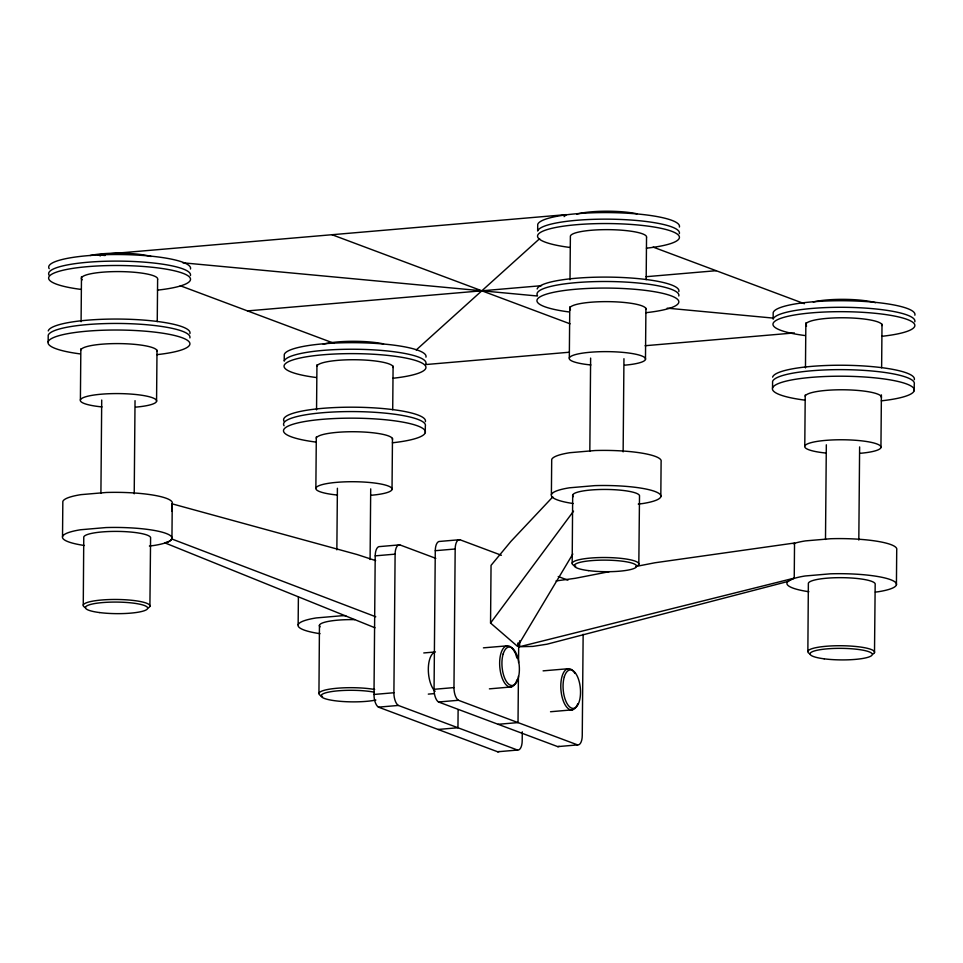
<?xml version="1.0" encoding="UTF-8"?>
<svg xmlns="http://www.w3.org/2000/svg" width="963" height="963" viewBox="0 0 963 963"><rect width="100%" height="100%" fill="white"/><g stroke="black" fill="none" stroke-linecap="round" stroke-linejoin="round"><path stroke-width="1.44" d="M83.263 605.053L83.769 536.993A33.452 6.211 0.5 0 1 118.979 531.42A33.452 6.211 0.5 0 1 150.589 538.233L149.903 606.281M318.946 693.276L319.451 625.216M572.178 563.102L572.684 495.042M807.861 651.313L808.366 583.265A33.452 6.211 0.5 0 1 843.576 577.692A33.452 6.211 0.5 0 1 875.174 584.493L874.5 652.553M48.15 341.901L48.21 335.317A70.937 13.169 0.5 0 1 122.867 323.508A70.937 13.169 0.5 0 1 189.867 337.929M62.523 536.608L62.836 501.518A54.783 10.172 0.5 0 1 80.952 494.645L106.231 492.478A54.783 10.172 0.5 0 1 172.245 503.541L171.944 538.63M80.398 399.958L80.844 348.811M81.085 321.726L81.482 276.598M100.91 493.188L101.717 400.042M134.218 493.814L135.037 400.656M156.56 401.366L157.005 350.219M157.246 321.63L157.619 279.511M171.896 511.112L171.956 503.793L357.225 554.568L375.654 560.61M298.145 624.806L298.386 597.024M315.864 488.097L316.309 436.949M316.55 409.865L316.947 364.736M336.857 549.861L337.399 488.253M370.093 559.491L370.707 488.867M522.271 731.82L522.199 740.764A11.255 5.02 85.1 0 1 517.552 750.057L497.642 751.766L378.447 707.143A11.255 5.02 85.1 0 1 373.993 694.455L375.209 555.856A11.255 5.02 85.1 0 1 379.855 546.563L399.753 544.853L435.794 558.347M392.025 489.505L392.471 438.346M392.711 409.769L393.097 366.133M517.552 750.057L398.357 705.446A11.255 5.02 85.1 0 1 393.903 692.746L395.107 554.146A11.255 5.02 85.1 0 1 399.753 544.853M425.273 432.652L425.333 426.067A70.937 13.169 0.5 0 0 352.133 411.574A70.937 13.169 0.5 0 0 284.085 425.754M583.145 634.268L582.254 735.612A11.255 5.02 85.1 0 1 577.607 744.905L557.709 746.614L438.514 701.991A11.255 5.02 85.1 0 1 434.06 689.303L435.276 550.704A11.255 5.02 85.1 0 1 439.91 541.411L459.82 539.701L501.398 555.266M577.607 744.905L458.424 700.282A11.255 5.02 85.1 0 1 453.97 687.594L455.174 548.994A11.255 5.02 85.1 0 1 459.82 539.701M458.111 709.743L457.955 727.751L438.045 729.46M517.552 646.39L490.552 623.037L491.046 565.365L510.92 541.387L552.798 496.908M517.793 643.067L517.769 646.041L572.816 554.014M518.419 676.074L518.022 722.599L498.112 724.296M518.539 662.556L518.708 643.055M519.647 640.78L519.599 646.727L518.888 646.895M551.39 494.669L551.703 459.568A54.783 10.172 0.5 0 1 569.819 452.706L595.098 450.528A54.783 10.172 0.5 0 1 661.112 461.59L660.811 496.679M569.314 358.007L569.771 306.86M570 279.776L570.385 236.152A38.135 7.078 0.5 0 1 610.518 229.676A38.135 7.078 0.5 0 1 646.534 237.428M589.825 451.238L590.632 358.08M623.133 451.864L623.952 358.705M645.475 359.416L645.92 308.268M646.173 279.679L646.534 237.56M772.531 388.089L772.591 381.504A70.937 13.169 0.5 0 1 847.247 369.696A70.937 13.169 0.5 0 1 914.248 384.117L914.188 390.701M794.234 578.137L519.599 646.727L532.804 646.402L547.032 644.187L787.987 581.459A51.376 3.503 -18.9 0 1 792.128 579.136L794.234 578.137L794.535 543.012L654.864 562.777L635.724 566.509M804.779 446.146L805.224 394.999M805.465 367.914L805.862 322.786M825.496 539.461L826.326 444.798M858.815 540.074L859.622 446.916M880.94 447.554L881.398 394.89M881.627 367.818L882.012 324.182M896.421 584.878L896.722 549.777A54.783 10.172 0.5 0 0 830.72 538.726L805.429 540.893A54.783 10.172 0.5 0 0 793.247 543.722M638.818 564.33L639.504 496.282A33.452 6.211 0.5 0 0 603.524 489.445A33.452 6.211 0.5 0 0 573.358 496.667M573.551 511.136L490.552 623.037M416.233 349.954L539.641 238.668M564.101 216.615L566.328 214.617L97.66 254.822L100.465 255.869M609.23 571.685L575.38 578.282L556.06 580.93M149.397 546.021L153.827 545.503A54.783 10.172 0.5 0 0 166.081 533.43A54.783 10.172 0.5 0 0 105.93 527.568L80.639 529.746A54.783 10.172 0.5 0 0 84.395 545.491M638.264 504.07L642.694 503.553A54.783 10.172 0.5 0 0 654.96 491.479A54.783 10.172 0.5 0 0 594.797 485.629L569.506 487.796A54.783 10.172 0.5 0 0 573.262 503.541M875.355 592.089L878.304 591.739A54.783 10.172 0.5 0 0 890.57 579.678A54.783 10.172 0.5 0 0 830.407 573.816L805.116 575.982A54.783 10.172 0.5 0 0 808.872 591.727M423.78 652.95L435.445 651.939M489.385 688.858L511.257 686.956M550.523 711.741L572.395 709.839M247.503 310.905L541.531 285.686M646.004 276.718L716.159 270.699M425.694 364.556L568.977 352.265M645.09 345.729L794.355 332.933M375.209 555.856L395.107 554.146M435.276 550.704L455.174 548.994M483.414 647.846L506.755 645.872M543.096 670.862L567.893 668.755M373.993 694.455L393.903 692.746M434.06 689.303L453.97 687.594M428.294 694.118L434.132 693.625M378.447 707.143L398.357 705.446M438.514 701.991L458.424 700.282M97.66 254.822L105.136 255.52M182.874 262.803L537.137 295.978M667.19 308.16L773.313 318.103M653.143 247.106L804.382 303.718M331.994 234.719L570.048 323.821M180.286 285.746L334.317 343.406M558.227 576.536L567.929 580.159M375.763 616.777L171.655 538.919L170.957 540.026A51.376 14.373 20.7 0 1 166.816 542.338L164.721 542.807L374.992 627.792M517.023 679.613A20.692 9.233 85.1 0 1 503.709 681.467A20.692 9.233 85.1 0 1 501.603 651.457A20.692 9.233 85.1 0 1 515.157 653.095M515.747 654.515A20.692 9.233 85.1 0 1 516.89 658.042M679.384 227.063A70.937 13.169 0.5 0 0 612.384 212.642A70.937 13.169 0.5 0 0 537.727 224.451L537.667 231.036A70.937 13.169 0.5 0 1 612.324 219.215A70.937 13.169 0.5 0 1 679.324 233.648M576.668 214.159A38.135 7.078 0.5 0 1 637 213.798M590.921 364.965A38.135 7.078 0.5 0 1 577.391 354.095A38.135 7.078 0.5 0 1 636.856 354.468A38.135 7.078 0.5 0 1 624.65 365.17M569.169 311.964A70.937 13.169 0.5 0 1 554.592 292.114A70.937 13.169 0.5 0 1 661.81 293.149A70.937 13.169 0.5 0 1 645.848 312.698M537.535 295.665A70.937 13.169 0.5 0 1 605.583 281.497A70.937 13.169 0.5 0 1 678.783 295.978M570.517 309.869A38.135 7.078 0.5 0 1 604.896 301.636A38.135 7.078 0.5 0 1 645.908 309.424M569.735 247.431A70.937 13.169 0.5 0 1 555.157 227.593A70.937 13.169 0.5 0 1 662.363 228.616A70.937 13.169 0.5 0 1 646.414 248.177M537.161 288.984A70.937 13.169 0.5 0 1 611.818 277.163A70.937 13.169 0.5 0 1 678.819 291.596M575.742 566.268A33.368 6.199 0.5 0 1 602.934 557.517A33.368 6.199 0.5 0 1 637.217 565.907M435.107 691.314A20.741 9.257 85.1 0 1 428.379 671.705A20.741 9.257 85.1 0 1 433.169 653.119M49.221 268.701A70.937 13.169 0.5 0 1 117.269 254.521A70.937 13.169 0.5 0 1 190.469 269.014M49.161 275.286A70.937 13.169 0.5 0 1 117.209 261.105A70.937 13.169 0.5 0 1 190.409 275.599M90.101 255.532A38.135 7.078 0.5 0 1 151.167 256.507M102.006 406.916A38.135 7.078 0.5 0 1 88.464 396.046A38.135 7.078 0.5 0 1 147.941 396.419A38.135 7.078 0.5 0 1 135.735 407.12M80.254 353.915A70.937 13.169 0.5 0 1 65.677 334.065A70.937 13.169 0.5 0 1 172.895 335.1A70.937 13.169 0.5 0 1 156.933 354.649M80.844 349.978A38.135 7.078 0.5 0 1 120.977 343.622A38.135 7.078 0.5 0 1 156.993 351.375M80.82 289.382A70.937 13.169 0.5 0 1 66.23 269.544A70.937 13.169 0.5 0 1 173.448 270.567A70.937 13.169 0.5 0 1 157.499 290.128M82.228 279.824A38.135 7.078 0.5 0 1 116.619 271.59A38.135 7.078 0.5 0 1 157.619 279.378M48.246 330.935A70.937 13.169 0.5 0 1 122.903 319.114A70.937 13.169 0.5 0 1 189.904 333.547M85.623 607.725A33.368 6.199 0.5 0 1 115.464 599.468A33.368 6.199 0.5 0 1 148.302 607.858M559.154 746.337A11.255 5.02 85.1 0 1 557.709 746.614M577.716 703.833A20.692 9.233 85.1 0 1 564.86 704.362A20.692 9.233 85.1 0 1 562.272 675.653A20.692 9.233 85.1 0 1 574.983 673.45M914.79 321.786A70.937 13.169 0.5 0 0 847.789 307.353A70.937 13.169 0.5 0 0 773.133 319.162L773.193 312.59A70.937 13.169 0.5 0 1 847.849 300.781A70.937 13.169 0.5 0 1 914.85 315.202M813.266 301.997A38.135 7.078 0.5 0 1 875.548 302.695M826.386 453.091A38.135 7.078 0.5 0 1 812.844 442.222A38.135 7.078 0.5 0 1 872.322 442.607A38.135 7.078 0.5 0 1 860.115 453.308M804.635 400.102A70.937 13.169 0.5 0 1 790.057 380.253A70.937 13.169 0.5 0 1 897.275 381.288A70.937 13.169 0.5 0 1 881.314 400.837M805.224 396.154A38.135 7.078 0.5 0 1 845.358 389.81A38.135 7.078 0.5 0 1 881.374 397.563M805.188 335.569A70.937 13.169 0.5 0 1 790.611 315.72A70.937 13.169 0.5 0 1 897.829 316.755A70.937 13.169 0.5 0 1 881.879 336.304M806.609 326.012A38.135 7.078 0.5 0 1 840.988 317.778A38.135 7.078 0.5 0 1 882 325.566M772.627 377.123A70.937 13.169 0.5 0 1 847.284 365.302A70.937 13.169 0.5 0 1 914.284 379.735M810.22 653.985A33.368 6.199 0.5 0 1 840.061 645.728A33.368 6.199 0.5 0 1 872.887 654.13M499.087 751.489A11.255 5.02 85.1 0 1 497.642 751.766M425.875 363.737A70.937 13.169 0.5 0 0 358.874 349.304A70.937 13.169 0.5 0 0 284.217 361.125L284.278 354.54A70.937 13.169 0.5 0 1 358.934 342.732A70.937 13.169 0.5 0 1 425.935 357.153M323.219 344.236A38.135 7.078 0.5 0 1 383.551 343.887M337.471 495.042A38.135 7.078 0.5 0 1 323.929 484.184A38.135 7.078 0.5 0 1 383.406 484.558A38.135 7.078 0.5 0 1 371.2 495.259M315.72 442.053A70.937 13.169 0.5 0 1 301.142 422.203A70.937 13.169 0.5 0 1 408.36 423.239A70.937 13.169 0.5 0 1 392.398 442.787M316.297 438.105A38.135 7.078 0.5 0 1 356.442 431.761A38.135 7.078 0.5 0 1 392.459 439.513M316.273 377.52A70.937 13.169 0.5 0 1 301.696 357.67A70.937 13.169 0.5 0 1 408.914 358.705A70.937 13.169 0.5 0 1 392.964 378.254M316.935 366.109A38.135 7.078 0.5 0 1 357.068 359.765A38.135 7.078 0.5 0 1 393.085 367.517M284.121 421.373A70.937 13.169 0.5 0 1 352.169 407.193A70.937 13.169 0.5 0 1 425.369 421.686M322.509 696.442A33.368 6.199 0.5 0 1 331.994 688.798A33.368 6.199 0.5 0 1 374.631 689.472M375.883 700.041A31.129 5.778 0.5 0 1 331.368 700.197A31.129 5.778 0.5 0 1 329.695 691.903A31.129 5.778 0.5 0 1 374.294 692.18M320.113 626.829A33.452 6.211 0.5 0 1 354.661 619.642M320.005 633.678A54.783 10.172 0.5 0 1 316.249 617.933L341.54 615.766A54.783 10.172 0.5 0 1 345.765 615.67M503.168 653.961A19.308 8.607 85.1 0 0 510.486 685.235A19.308 8.607 85.1 0 0 518.299 659.619A19.308 8.607 85.1 0 0 503.168 653.961M588.477 570.614A31.129 5.778 0.5 0 0 636.567 566.485A31.129 5.778 0.5 0 0 591.39 560.635A31.129 5.778 0.5 0 0 588.477 570.614M99.562 612.564A31.129 5.778 0.5 0 0 147.652 608.435A31.129 5.778 0.5 0 0 102.475 602.585A31.129 5.778 0.5 0 0 99.562 612.564M564.306 676.845A19.308 8.607 85.1 0 0 571.625 708.13A19.308 8.607 85.1 0 0 579.437 682.514A19.308 8.607 85.1 0 0 564.306 676.845M824.159 658.824A31.129 5.778 0.5 0 0 872.249 654.696A31.129 5.778 0.5 0 0 827.073 648.857A31.129 5.778 0.5 0 0 824.159 658.824"/></g></svg>
